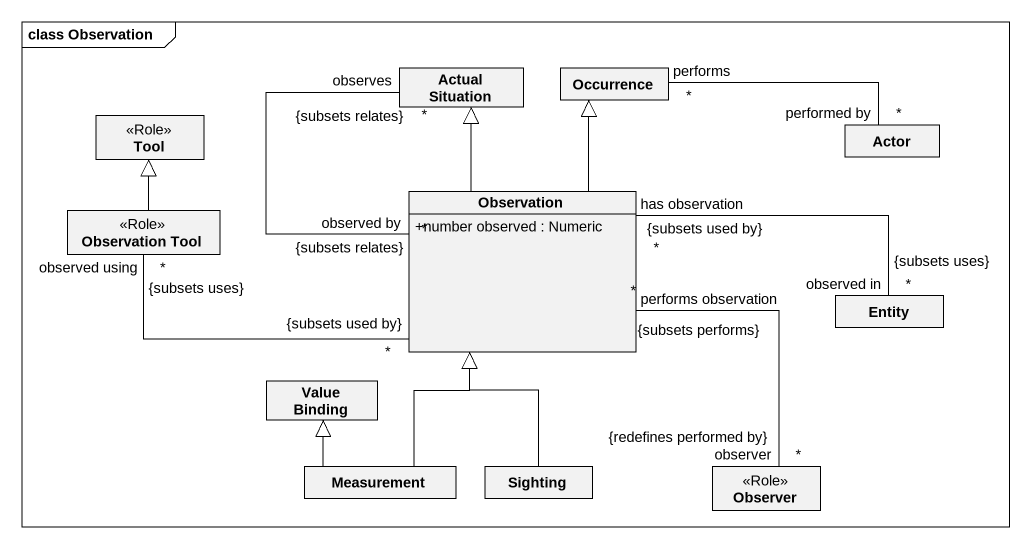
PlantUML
@startuml
mainframe class Observation
hide circle
hide empty members
skinparam classAttributeIconSize 0
class "Actual Situation" as Actual_Situation
class Occurrence
class Tool <<Role>>
class "Actor" as Actor_
class "Observation Tool" as Observation_Tool <<Role>>
class Observation {
  +number observed : Numeric
}
class "Entity" as Entity_
class "Value Binding" as Value_Binding
class Measurement
class Sighting
class Observer <<Role>>
Actor_ "performed by\n*" -left- "performs\n*" Occurrence
Observation_Tool -up-|> Tool
Observation_Tool "observed using\n{subsets uses}\n*" -right- "{subsets used by}\n*" Observation
Observation "observed by\n{subsets relates}\n*" -up- "observes\n{subsets relates}\n*" Actual_Situation
Observation -up-|> Actual_Situation
Observation -up-|> Occurrence
Observation "has observation\n{subsets used by}\n*" -right- "observed in\n{subsets uses}\n*" Entity_
Observation "performs observation\n{subsets performs}\n*" -- "observer\n{redefines performed by}\n*" Observer
Measurement -up-|> Observation
Measurement -up-|> Value_Binding
Sighting -up-|> Observation
@enduml
